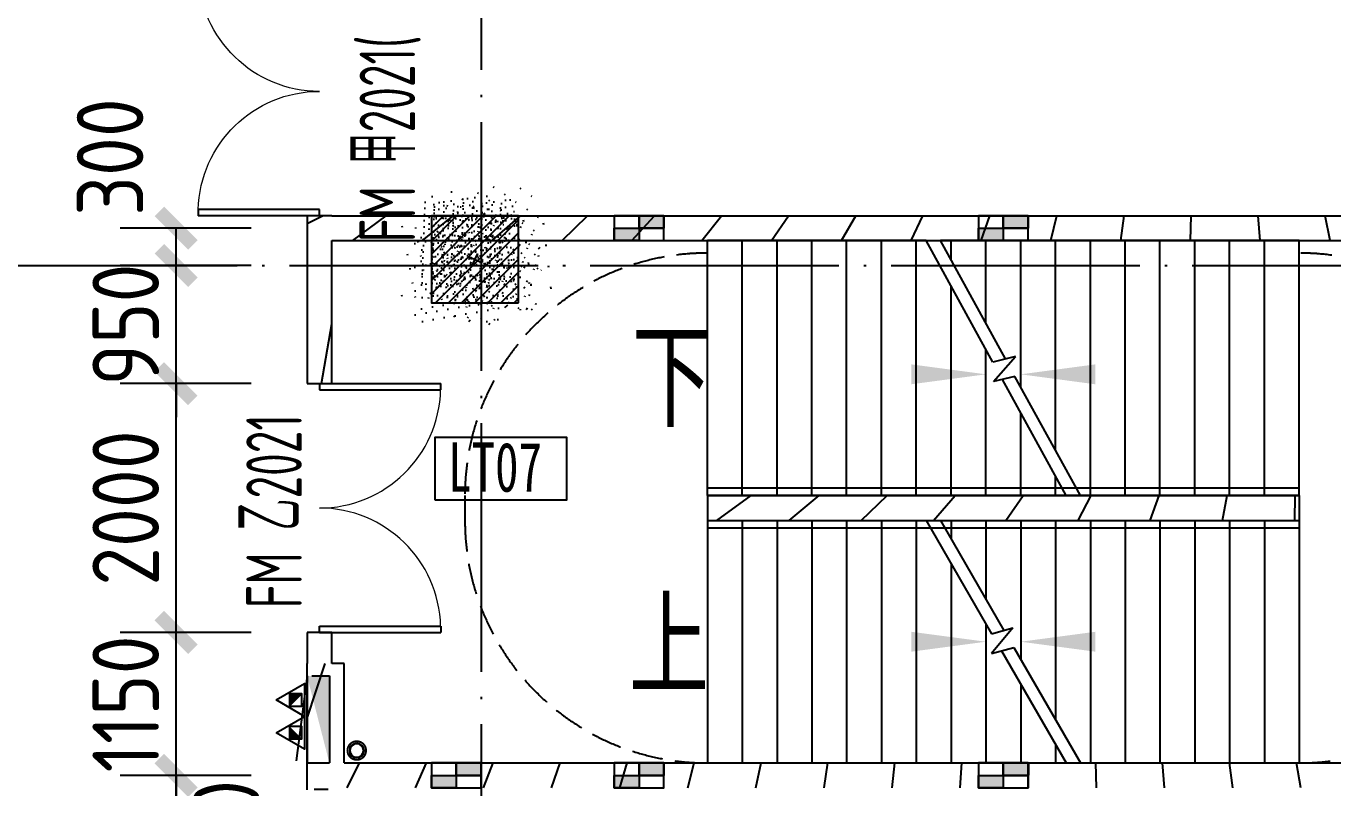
# Model space of a CAD drawing. Header units: inches. Extents: x 0 to 1813292486, y 0 to 3473589894.
# Drawn here: x 600578627 to 600589136, y 3473283818 to 3473289943 of the extents above; entities that cross this region are included whole.
import ezdxf
from ezdxf.enums import TextEntityAlignment as Align
from ezdxf.xclip import XClip

# ---------------------------------------------------------------- set-up
doc = ezdxf.new("R2010")
doc.units = ezdxf.units.IN
doc.header["$LTSCALE"] = 1000
doc.header["$MEASUREMENT"] = 0
doc.header["$XCLIPFRAME"] = 2
doc.linetypes.add('AX-MALL-GIRD-200$0$DOTE', pattern=[2.4200000000000004, 2, -0.2, 0.02, -0.2])
doc.linetypes.add('AX-MALL-WALL-P02-QT$0$DASH', pattern=[0.35, 0.25, -0.1])
for name, color, linetype in [('A-Anno-Note', 241, 'Continuous'), ('AX-MALL-DIM-P02$0$A-Anno-Dims', 3, 'Continuous'), ('AX-MALL-DIM-P02$0$A-Detl-Thin', 131, 'Continuous'), ('AX-MALL-GIRD-200$0$A-Grid', 222, 'AX-MALL-GIRD-200$0$DOTE'), ('AX-MALL-P02-200$0$A-Anno-Note', 241, 'Continuous'), ('AX-MALL-WALL-P02$0$A-Anno-Note', 241, 'Continuous'), ('AX-MALL-WALL-P02-QT$0$A-Anno-Dims', 3, 'Continuous'), ('AX-MALL-WALL-P02-QT$0$A-Anno-Note', 241, 'Continuous'), ('AX-MALL-WALL-P02-QT$0$A-Detl-Patt', 8, 'Continuous'), ('AX-MALL-WALL-P02-QT$0$A-Detl-Thin', 131, 'Continuous'), ('AX-MALL-WALL-P02-QT$0$A-Strs', 151, 'Continuous'), ('AX-MALL-WALL-P02-QT$0$A-Wall', 2, 'Continuous'), ('AX-MALL-WALL-P02-QT$0$A-Wall-Patt', 13, 'Continuous'), ('AX-MALL-WALL-P02-QT$0$A-Wind', 4, 'Continuous'), ('AX-MALL-WORD-P02$0$A-Anno-Note', 241, 'Continuous'), ('AX-MALL-WORD-P02$0$A-Wind-Iden', 11, 'Continuous'), ('AX-MALL-ZTKD-P02$0$A-Anno-Note', 241, 'Continuous'), ('PX-MALL-P02-LG$0$P-Exsh', 31, 'Continuous'), ('PX-MALL-P02-LG$0$P-Hydt-Boxx', 221, 'Continuous'), ('PX-MALL-P02-LG$0$P-Hydt-Pipe', 221, 'Continuous'), ('PX-MALL-P02-LG$0$P-Pipe-Risr', 7, 'Continuous'), ('PX-MALL-P02-LG$0$P-Pipe-Risr-Arch', 6, 'Continuous'), ('PX-MALL-P02-LG$0$P-Pipe-Risr-W100', 6, 'Continuous'), ('PX-MALL-P02-LG$0$P-Pipe-Risr-W50', 6, 'Continuous'), ('SX-MALL-LT-TZ-2F(T)$0$SX-S1-TZ-(2F~3F)$0$TZ', 255, 'Continuous'), ('SX-MALL-LT-TZ-2F(T)$0$SX-S1-TZ-（-2F~-1F）$0$S-PATT-SOLD', 251, 'Continuous'), ('SX-MALL-TZ-2F~3F$0$S-DIMS', 81, 'Continuous'), ('SX-MALL-WALL-L-1F~2F$0$S-COLU', 30, 'Continuous'), ('SX-MALL-WALL-L-1F~2F$0$S-PATT-WALL', 83, 'Continuous'), ('SX-MALL-WALL-L-1F~2F$0$单形心', 4, 'Continuous')]:
    doc.layers.add(name, color=color, linetype=linetype)
doc.styles.add('AX-MALL-DIM-P02$0$_TCH_DIM_T3', font='gbenor.shx')
doc.styles.add('AX-MALL-WALL-P02-QT$0$_TCH_DIM', font='gbenor.shx')
doc.styles.add('AX-MALL-WORD-P02$0$_TCH_WINDOW', font='gbenor.shx', dxfattribs={"bigfont": 'gbcbig.shx'})
doc.styles.add('AX-MALL-WORD-P02$0$宋体', font='', dxfattribs={"width": 0.7, "height": 5})
doc.styles.add('PX-MALL-P02-LG$0$jzfz', font='gbenor.shx', dxfattribs={"bigfont": 'gbcbig.shx'})
doc.styles.get('AX-MALL-WORD-P02$0$宋体').set_extended_font_data('SimSun')
doc.dimstyles.new('AX-MALL-DIM-P02$0$_TCH_ARCH&&180', dxfattribs={"dimtxt": 535.5, "dimasz": 270, "dimexe": 450, "dimexo": 450, "dimgap": 137.25, "dimtad": 1, "dimdec": 0, "dimzin": 0, "dimdsep": 46, "dimtxsty": 'AX-MALL-DIM-P02$0$_TCH_DIM_T3', "dimblk": 'AX-MALL-DIM-P02$0$_ArchTick', "dimcen": 0.09, "dimclrt": 7, "dimazin": 2, "dimtfac": 1, "dimtdec": 0, "dimtix": 1, "dimtmove": 2, "dimatfit": 3, "dimfxl": 500, "dimtolj": 1, "dimtzin": 0, "dimarcsym": 0})
pattern_1 = [(45, (0, 359.0227), (-353.55353201463, 353.55353201463), [])]

# ---------------------------------------------------------------- blocks, each defined once
blk = doc.blocks.new('AX-MALL-WORD-P02')
at = {"layer": 'AX-MALL-WORD-P02$0$A-Anno-Note', "color": 3}
blk.add_lwpolyline([(600410897.4558301, 3473140579.225138), (600411892.6119801, 3473140208.500276), (600412067.1583945, 3473140677.044349), (600411072.002245, 3473141047.76921)], close=True, dxfattribs=at)
at = {"layer": 'AX-MALL-WORD-P02$0$A-Anno-Note', "color": 3, "style": 'AX-MALL-WORD-P02$0$宋体', "width": 0.7}
blk.add_text('LT07', height=396.5189873417721, rotation=339.5681615271141, dxfattribs=at).set_placement((600411019.7440279, 3473140602.466581))
at = {"layer": 'AX-MALL-WORD-P02$0$A-Wind-Iden', "style": 'AX-MALL-WORD-P02$0$_TCH_WINDOW', "width": 0.7}
for s, height, rotation, p in [('2021(', 446.25, 69.56816119476784, (600411779.4692745, 3473143402.499814)), ('甲', 506.3829787234042, 69.56816119476784, (600411689.3921821, 3473143160.701165)), ('FM', 446.25, 69.56816119476784, (600411471.2964344, 3473142575.255346)), ('2021', 446.25, 69.56816108351019, (600409897.7698342, 3473140961.551057)), ('乙', 506.3829787234042, 69.56816108351019, (600409807.6927414, 3473140719.752409)), ('FM', 446.25, 69.56816108351019, (600409589.5969925, 3473140134.30659))]:
    blk.add_text(s, height=height, rotation=rotation, dxfattribs=at).set_placement(p)
blk = doc.blocks.new('AX-MALL-GIRD-200')
at = {"layer": 'AX-MALL-GIRD-200$0$A-Grid'}
for p, q in [((600244912.440112, 3473204422.954183), (600602808.4442104, 3473071096.1909)), ((600417374.6480286, 3473156901.160599), (600378645.1090794, 3473052937.433517))]:
    blk.add_line(p, q, dxfattribs=at)
blk = doc.blocks.new('SX-MALL-WALL-L-1F~2F$0$BANWANG_XINGXIN')
at = {"color": 0}
for points in [[(0.7071067811865476, 0.7071067811865475), (-0.7071067811865477, -0.7071067811865475)], [(-0.7071067811865475, 0.7071067811865476), (0.7071067811865474, -0.7071067811865477)]]:
    blk.add_lwpolyline(points, dxfattribs=at)
blk = doc.blocks.new('SX-MALL-WALL-L-1F~2F')
at = {"layer": 'SX-MALL-WALL-L-1F~2F$0$S-PATT-WALL'}
h = blk.add_hatch(dxfattribs=at)
h.set_pattern_fill('钢筋混凝土', color=256, scale=15, pattern_type=2)
h.set_pattern_definition([(24.56816131876918, (600332819.1161811, 3473133951.899036), (-31.18316060756021, 68.21004687377882), []), (29.56816131876925, (600332819.1161811, 3473133951.899036), (97.53445422577846, -46.37920049590846), [11.25, -123.75]), (334.5681613187692, (600332819.1161811, 3473133951.899036), (19.88439775835759, 112.9961142864107), [9, -99]), (80.01956131876923, (600332827.2440523, 3473133948.034103), (117.4189029535321, 66.61682170576017), [9.5610285, -105.1713168]), (25.75236131876919, (600332829.5889661, 3473133980.01168), (141.3476152674957, -79.15081590010527), [16.87499999999951, -185.6249999999961]), (76.20376131876925, (600332841.3679298, 3473133973.415771), (182.3878362713222, 87.98253900728311), [14.3415432, -157.75695]), (330.7523613187692, (600332829.5889661, 3473133980.01168), (182.387767611897, 87.98268144025062), [13.49999999999975, -148.4999999999961]), (0.5681613187692669, (600332841.0270921, 3473133967.747127), (62.82047321120105, -87.84980446922418), [11.25, -123.75]), (305.5681613187692, (600332841.0270921, 3473133967.747127), (72.17288940056439, 89.18848105901375), [9, -99]), (51.01956131876926, (600332846.2621268, 3473133960.426306), (134.9933625470349, 1.33857134020591), [9.5610285, -105.1713168]), (17.06816131876921, (600332819.1161811, 3473133951.899036), (19.14085714793764, 46.15589493924091), [0.75, -97.8, 0.75, -100.5, 0.75, -99.375]), (347.0681613187692, (600332819.1161811, 3473133951.899036), (57.63084699394109, 41.66442757030211), [0.75, -57.3, 0.75, -95.55, 0.75, -37.875]), (307.0681613187692, (600332787.7705827, 3473133963.576191), (73.85474001336534, -31.12342331039777), [0.75, -37.5, 0.75, -117, 0.75, -155.25]), (297.0681613187692, (600332773.7142605, 3473133968.812583), (87.2164167648191, -16.46683781742514), [0.75, -48.75, 0.75, -77.69999999999999, 0.75, -110.25])])
h.paths.add_polyline_path([(600412079.6409987, 3473141828.126017), (600412324.0059808, 3473142484.087719), (600411668.0442779, 3473142728.452702), (600411423.6792959, 3473142072.490999)])
at = {"layer": 'SX-MALL-WALL-L-1F~2F$0$S-COLU'}
blk.add_lwpolyline([(600412079.6409987, 3473141828.126017), (600412324.0059808, 3473142484.087719), (600411668.0442779, 3473142728.452702), (600411423.6792959, 3473142072.490999)], close=True, dxfattribs=at)
at = {"layer": 'SX-MALL-WALL-L-1F~2F$0$单形心', "xscale": 50, "yscale": 50, "zscale": 50}
blk.add_blockref('SX-MALL-WALL-L-1F~2F$0$BANWANG_XINGXIN', (600411873.8426384, 3473142278.289359), dxfattribs=at)
blk = doc.blocks.new('SX-MALL-WALL-L-2F~3F')
ref = blk.add_blockref('SX-MALL-WALL-L-1F~2F', (0, 0))
XClip(ref).set_block_clipping_path([(600349769.7341375, 3473074679.418533), (600357001.7302529, 3473071985.287766), (600356499.8725733, 3473070638.124951), (600359302.5086629, 3473069594.060767), (600362345.1765132, 3473077761.653201), (600381551.4312518, 3473070606.759726), (600391553.7259278, 3473066880.611454), (600387749.827644, 3473056669.608357), (600391632.1759799, 3473055223.319679), (600395635.5522461, 3473065969.791956), (600406982.2408491, 3473061742.817497), (600403058.8006672, 3473051210.921831), (600412723.2437257, 3473047610.6332), (600445093.3740637, 3473134503.466942), (600393055.2444371, 3473153889.197227), (600387463.4997383, 3473138878.984498), (600380158.3525343, 3473141600.366193), (600382830.751978, 3473148774.027779), (600388210.8522022, 3473146769.782572), (600390696.2253517, 3473153441.399696), (600277474.697425, 3473195619.741203), (600273446.9822528, 3473184807.934726), (600257129.111771, 3473190886.82031), (600241575.9633431, 3473149136.690594), (600258197.8999482, 3473142944.531458), (600255239.7303221, 3473135003.762026), (600263182.3271956, 3473132044.911624), (600260741.6763649, 3473125493.34496), (600269350.4970673, 3473122286.306632), (600271511.1407766, 3473128086.235537), (600286270.1853781, 3473122588.058336), (600284109.5416689, 3473116788.129431), (600282580.7823727, 3473112684.400902), (600291840.7574171, 3473109234.788475), (600290827.7957876, 3473106515.642598), (600293360.405141, 3473105572.171298), (600294731.2544166, 3473109252.0137), (600323175.4764534, 3473098655.706329), (600321336.3302773, 3473093718.790065), (600344750.773286, 3473084996.222976), (600341987.4689643, 3473077578.540671), (600344583.6790427, 3473076611.376234), (600346015.5062013, 3473080454.904757), (600351201.5612961, 3473078522.947055)])
blk = doc.blocks.new('SX-MALL-WALL-2F~3F')
blk.add_blockref('SX-MALL-WALL-L-2F~3F', (0, 0))
blk = doc.blocks.new('SX-MALL-LT-TZ-2F(T)$0$SX-S1-TZ-（-2F~-1F）$0$55')
at = {"layer": 'SX-MALL-LT-TZ-2F(T)$0$SX-S1-TZ-（-2F~-1F）$0$S-PATT-SOLD'}
h = blk.add_hatch(color=251, dxfattribs=at)
h.dxf.hatch_style = 1
h.paths.add_polyline_path([(-77686.27864599228, -69171.32194757462), (-77486.27864456177, -69171.3219474554), (-77486.27864456177, -69271.32194751501), (-77686.27864551544, -69271.32194757462)])
h = blk.add_hatch(color=251, dxfattribs=at)
h.dxf.hatch_style = 1
h.paths.add_polyline_path([(-77886.27864646912, -69271.32194751501), (-77686.2786450386, -69271.32194751501), (-77686.27864456177, -69371.3219473958), (-77886.27864551544, -69371.3219473958)])
for p, q in [((-77686.2786450386, -69171.32194757462), (-77686.27864456177, -69371.3219474554)), ((-77886.27864551544, -69271.32194751501), (-77486.27864456177, -69271.32194751501))]:
    blk.add_line(p, q)
for points in [[(-77886.27864408493, -69371.32194751501), (-77486.27864408493, -69371.3219474554), (-77486.27864408493, -69171.3219474554), (-77886.27864456177, -69171.32194757462)], [(-77686.27864599228, -69171.32194757462), (-77486.27864456177, -69171.3219474554), (-77486.27864456177, -69271.32194751501), (-77686.27864551544, -69271.32194757462)], [(-77886.27864646912, -69271.32194751501), (-77686.2786450386, -69271.32194751501), (-77686.27864456177, -69371.3219473958), (-77886.27864551544, -69371.3219473958)]]:
    blk.add_lwpolyline(points, close=True)
blk = doc.blocks.new('SX-MALL-LT-TZ-2F(T)')
at = {"layer": 'SX-MALL-LT-TZ-2F(T)$0$SX-S1-TZ-(2F~3F)$0$TZ', "rotation": 339.5681613221936}
for p in [(600510179.0846906, 3473179845.369867), (600512924.7529356, 3473178822.527804), (600507265.5569829, 3473176235.349239), (600508643.0762354, 3473175722.182031), (600511388.74448, 3473174699.339954)]:
    blk.add_blockref('SX-MALL-LT-TZ-2F(T)$0$SX-S1-TZ-（-2F~-1F）$0$55', p, dxfattribs=at)
blk = doc.blocks.new('SX-MALL-TZ-2F~3F')
at = {"layer": 'SX-MALL-TZ-2F~3F$0$S-DIMS', "rotation": 1.387142046460944e-06}
blk.add_blockref('SX-MALL-LT-TZ-2F(T)', (84.08594870567322, -14.53440642356873), dxfattribs=at)
blk = doc.blocks.new('AX-MALL-WALL-P02-QT$0$$DorLib2D$00000002')
for p, q in [((-0.5, -5.684341886080802e-17), (-0.5000000000000007, 0.4875)), ((-0.4750000000000007, 0.4875), (-0.5000000000000007, 0.4875)), ((-0.475, -2.842170943040401e-17), (-0.4750000000000007, 0.4875)), ((0.475, -2.842170943040401e-17), (0.4750000000000007, 0.4875)), ((0.4750000000000007, 0.4875), (0.5000000000000007, 0.4875)), ((0.5, -5.684341886080802e-17), (0.5000000000000007, 0.4875)), ((-0.5, -5.684341886080802e-17), (-0.475, -2.842170943040401e-17)), ((0.5, -5.684341886080802e-17), (0.475, -2.842170943040401e-17))]:
    blk.add_line(p, q)
at = {"lineweight": 13}
for centre, start, end in [((-0.4875, -4.263256414560601e-17), 0, 88.53071641864632), ((0.4875, -4.263256414560601e-17), 91.4692835813537, 180)]:
    blk.add_arc(centre, 0.4875, start, end, dxfattribs=at)
blk = doc.blocks.new('AX-MALL-WALL-P02-QT')
at = {"layer": 'AX-MALL-WALL-P02-QT$0$A-Wall-Patt'}
h = blk.add_hatch(dxfattribs=at)
h.set_pattern_fill('普通砖', color=256, scale=200, style=0)
h.set_pattern_definition(pattern_1)
h.paths.add_polyline_path([(600410696.0468483, 3473142983.83672), (600410259.6808083, 3473141812.476535), (600410447.0984378, 3473141742.657969), (600410848.5551945, 3473142820.309338), (600410820.9919344, 3473142937.291008)])
h = blk.add_hatch(dxfattribs=at)
h.set_pattern_fill('普通砖', color=256, scale=200, style=0)
h.set_pattern_definition(pattern_1)
h.paths.add_polyline_path([(600410918.3737607, 3473143007.726967), (600410730.9561312, 3473143077.545534), (600410696.0468483, 3473142983.83672), (600410820.9919344, 3473142937.291008)])
h = blk.add_hatch(dxfattribs=at)
h.set_pattern_fill('普通砖', color=256, scale=200, style=0)
h.set_pattern_definition(pattern_1)
h.paths.add_polyline_path([(600410820.9919344, 3473142937.291008), (600410848.5551945, 3473142820.309338), (600421625.0688847, 3473138805.741774), (600421742.0505549, 3473138833.305034), (600421788.5962657, 3473138958.25012), (600410918.3737607, 3473143007.726967)])
h = blk.add_hatch(dxfattribs=at)
h.set_pattern_fill('普通砖', color=256, scale=200, style=0)
h.set_pattern_definition(pattern_1)
h.paths.add_polyline_path([(600409661.6395668, 3473139634.209639), (600409748.9127746, 3473139868.481675), (600409561.4951452, 3473139938.300241), (600409474.2219373, 3473139704.028205)])
h = blk.add_hatch(dxfattribs=at)
h.set_pattern_fill('普通砖', color=256, scale=200, style=0)
h.set_pattern_definition(pattern_1)
h.paths.add_polyline_path([(600412893.1025003, 3473139657.600666), (600417353.642079, 3473137995.918787), (600417423.4606453, 3473138183.336416), (600412962.9210666, 3473139845.018295)])
h = blk.add_hatch(dxfattribs=at)
h.set_pattern_fill('普通砖', color=256, scale=200, style=0)
h.set_pattern_definition(pattern_1)
h.paths.add_polyline_path([(600409316.2197467, 3473138802.466734), (600409476.074116, 3473138849.629838), (600409755.3483816, 3473139599.300356), (600409474.2219375, 3473139704.028205), (600409160.0383887, 3473138860.648872)])
h = blk.add_hatch(dxfattribs=at)
h.set_pattern_fill('普通砖', color=256, scale=200, style=0)
h.set_pattern_definition(pattern_1)
h.paths.add_polyline_path([(600409248.1521095, 3473138715.2348), (600409306.7804866, 3473138681.642849), (600409312.5467352, 3473138697.121491), (600409316.2197466, 3473138802.466734), (600409160.0383887, 3473138860.648872), (600409119.3628571, 3473138751.461415)])
h = blk.add_hatch(dxfattribs=at)
h.set_pattern_fill('普通砖', color=256, scale=200, style=0)
h.set_pattern_definition(pattern_1)
h.paths.add_polyline_path([(600409316.2197466, 3473138802.466733), (600409312.5467352, 3473138697.121491), (600420089.0604255, 3473134682.553929), (600420155.2059802, 3473134764.626316), (600420065.1701771, 3473134904.880841), (600409476.074116, 3473138849.629838)])
at = {"layer": 'AX-MALL-WALL-P02-QT$0$A-Anno-Dims'}
for points in [[(600413172.0942376, 3473140807.552236, 0, 0, 0), (600415402.3640269, 3473139976.711296, 0, 160, 0), (600414840.1111389, 3473140186.166995, 0, 0, 0)], [(600417895.018497, 3473139048.124363, 0, 0, 0), (600415664.748708, 3473139878.965303, 0, 160, 0), (600416227.001596, 3473139669.509604, 0, 0, 0)], [(600412421.544649, 3473138792.812721, 0, 0, 0), (600414651.8144381, 3473137961.97178, 0, 160, 0), (600414089.5615501, 3473138171.42748, 0, 0, 0)], [(600417144.4689084, 3473137033.384848, 0, 0, 0), (600414914.1991192, 3473137864.225788, 0, 160, 0), (600415476.4520073, 3473137654.770089, 0, 0, 0)]]:
    blk.add_lwpolyline(points, format="xyseb", dxfattribs=at)
at = {"layer": 'AX-MALL-WALL-P02-QT$0$A-Strs'}
for p, q in [((600412962.9210671, 3473139845.018296), (600413678.5613725, 3473141766.048997)), ((600415327.8735343, 3473141151.63182), (600413678.5613725, 3473141766.048997)), ((600413225.3057482, 3473139747.272303), (600413940.9460536, 3473141668.303004)), ((600413487.6904293, 3473139649.52631), (600414203.3307347, 3473141570.557011)), ((600413750.0751103, 3473139551.780317), (600414465.7154157, 3473141472.811018)), ((600414012.4597914, 3473139454.034325), (600414728.1000968, 3473141375.065025)), ((600414274.8444725, 3473139356.288332), (600414990.4847779, 3473141277.319032)), ((600414537.2291536, 3473139258.542338), (600415252.869459, 3473141179.573039)), ((600415489.4562994, 3473140049.83486), (600415327.8735343, 3473141151.63182)), ((600418139.1009508, 3473140104.367117), (600415434.7840062, 3473141111.804533)), ((600415592.2859633, 3473140037.833696), (600415434.7840062, 3473141111.804533)), ((600415460.6689172, 3473140935.301078), (600415515.25414, 3473141081.827046)), ((600415545.0704684, 3473140359.785661), (600415777.6388211, 3473140984.081053)), ((600415629.4720196, 3473139784.270243), (600416040.0235022, 3473140886.335061)), ((600415713.8735708, 3473139208.754826), (600416302.4081833, 3473140788.589067)), ((600414799.6138346, 3473139160.796346), (600415388.1484472, 3473140740.630587)), ((600415849.1525589, 3473138769.812374), (600416564.7928643, 3473140690.843075)), ((600416111.53724, 3473138672.066381), (600416827.1775454, 3473140593.097082)), ((600416373.9219211, 3473138574.320388), (600417089.5622265, 3473140495.351089)), ((600416636.3066022, 3473138476.574395), (600417351.9469076, 3473140397.605096)), ((600416898.6912832, 3473138378.828402), (600417614.3315886, 3473140299.859103)), ((600415061.9985157, 3473139063.050353), (600415472.5499983, 3473140165.11517)), ((600417161.0759643, 3473138281.082409), (600417876.7162697, 3473140202.11311)), ((600415674.9609991, 3473140028.184762), (600415489.4562994, 3473140049.83486)), ((600417423.4606454, 3473138183.336416), (600418139.1009508, 3473140104.367117)), ((600415438.2328956, 3473139900.489626), (600415674.9609991, 3473140028.184762)), ((600412962.9210671, 3473139845.018296), (600412983.8666371, 3473139901.243585)), ((600415667.2380117, 3473138837.580881), (600412962.9210671, 3473139845.018296)), ((600417423.4606454, 3473138183.336416), (600412962.9210671, 3473139845.018296)), ((600417444.4062154, 3473138239.561705), (600412983.8666371, 3473139901.243585)), ((600415615.4614162, 3473139879.805433), (600415438.2328956, 3473139900.489626)), ((600415667.2380117, 3473138837.580881), (600415512.6317524, 3473139891.806598)), ((600415774.1484836, 3473138797.753593), (600415615.4614162, 3473139879.805433)), ((600412893.1025007, 3473139657.600667), (600412212.3714784, 3473137830.278781)), ((600412893.1025007, 3473139657.600667), (600412872.1569307, 3473139601.375379)), ((600412893.1025007, 3473139657.600667), (600414541.767089, 3473139043.424731)), ((600412893.1025007, 3473139657.600667), (600417353.642079, 3473137995.918787)), ((600413155.4871818, 3473139559.854674), (600412474.7561595, 3473137732.532788)), ((600412872.1569307, 3473139601.375379), (600417332.696509, 3473137939.693499)), ((600415324.3831968, 3473138965.30436), (600415556.9515495, 3473139589.599752)), ((600413417.8718629, 3473139462.108681), (600412737.1408406, 3473137634.786795)), ((600413680.2565439, 3473139364.362688), (600412999.5255216, 3473137537.040802)), ((600413942.641225, 3473139266.616695), (600413261.9102027, 3473137439.294809)), ((600414205.0259061, 3473139168.870702), (600413524.2948838, 3473137341.548816)), ((600414467.4105872, 3473139071.124709), (600413786.679565, 3473137243.802823)), ((600414541.767089, 3473139043.42473), (600414716.5425578, 3473138006.586521)), ((600414649.9727077, 3473139003.114963), (600417353.642079, 3473137995.918787)), ((600414649.9727077, 3473139003.114963), (600414819.6052868, 3473137996.786439)), ((600415586.7678779, 3473138867.558367), (600415641.3531007, 3473139014.084335)), ((600414729.7952682, 3473138973.378716), (600414678.2905793, 3473138835.121986)), ((600414992.1799493, 3473138875.632723), (600414771.3742344, 3473138282.912395)), ((600415254.5646304, 3473138777.886731), (600414864.4578894, 3473137730.702803)), ((600417423.4606454, 3473138183.336416), (600415774.1484836, 3473138797.753593)), ((600415516.9493115, 3473138680.140738), (600414957.5415446, 3473137178.493211)), ((600414608.4720129, 3473138647.704357), (600414049.0642459, 3473137146.05683)), ((600415779.3339925, 3473138582.394745), (600415098.6029702, 3473136755.072859)), ((600416041.7186736, 3473138484.648752), (600415360.9876513, 3473136657.326866)), ((600416304.1033547, 3473138386.902759), (600415623.3723325, 3473136559.580873)), ((600416566.4880358, 3473138289.156766), (600415885.7570136, 3473136461.83488)), ((600416828.8727168, 3473138191.410773), (600416148.1416945, 3473136364.088887)), ((600417423.4606454, 3473138183.336416), (600417444.4062154, 3473138239.561705)), ((600414701.555668, 3473138095.494765), (600414311.448927, 3473137048.310837)), ((600417091.2573979, 3473138093.66478), (600416410.5263757, 3473136266.342894)), ((600414894.1727699, 3473137989.695928), (600414660.2286943, 3473137856.969095)), ((600414716.5425578, 3473138006.586521), (600414894.1727699, 3473137989.695928)), ((600417353.642079, 3473137995.918787), (600416672.9110568, 3473136168.596901)), ((600417353.642079, 3473137995.918787), (600417332.696509, 3473137939.693499)), ((600412212.3714784, 3473137830.278781), (600414916.0408497, 3473136823.082605)), ((600414660.2286943, 3473137856.969095), (600414846.1538434, 3473137839.289748)), ((600414743.0911145, 3473137849.08983), (600414916.0408497, 3473136823.082605)), ((600414846.1538434, 3473137839.289748), (600415024.2464684, 3473136782.772838)), ((600414794.6393231, 3473137543.285173), (600414573.8336082, 3473136950.564845)), ((600414887.7229782, 3473136991.075582), (600414836.2182893, 3473136852.818851)), ((600415024.2464684, 3473136782.772837), (600416672.9110568, 3473136168.596901))]:
    blk.add_line(p, q, dxfattribs=at)
at = {"layer": 'AX-MALL-WALL-P02-QT$0$A-Strs', "linetype": 'AX-MALL-WALL-P02-QT$0$DASH'}
for points in [[(600413643.6520785, 3473141672.340159, 0.4142135621634755), (600411135.5991861, 3473140525.7493), (600411065.7806203, 3473140338.33167, 0.4142135621629859), (600412212.3714771, 3473137830.278777, 0.4142135621629859)], [(600418104.1916522, 3473140010.658285, -0.4142135621634755), (600419250.7825103, 3473137502.605391), (600419180.9639434, 3473137315.187762, -0.4142135621629859), (600416672.9110521, 3473136168.596901, -0.4142135621629859)]]:
    blk.add_lwpolyline(points, format="xyb", dxfattribs=at)
at = {"layer": 'AX-MALL-WALL-P02-QT$0$A-Wall'}
for p, q in [((600410696.0468483, 3473142983.83672), (600410259.6808083, 3473141812.476535)), ((600410730.9561312, 3473143077.545534), (600410696.0468483, 3473142983.83672)), ((600410918.3737607, 3473143007.726967), (600410730.9561312, 3473143077.545534)), ((600410918.3737607, 3473143007.726967), (600421788.5962657, 3473138958.25012)), ((600410447.0984378, 3473141742.657969), (600410848.5551945, 3473142820.309338)), ((600410848.5551945, 3473142820.309338), (600421625.0688847, 3473138805.741774)), ((600410259.6808083, 3473141812.476535), (600410447.0984378, 3473141742.657969)), ((600409561.4951452, 3473139938.300241), (600409474.2219373, 3473139704.028205)), ((600409748.9127746, 3473139868.481675), (600409561.4951452, 3473139938.300241)), ((600409661.6395668, 3473139634.209639), (600409748.9127746, 3473139868.481675)), ((600412962.9210666, 3473139845.018295), (600412893.1025003, 3473139657.600666)), ((600412962.9210666, 3473139845.018295), (600417423.4606453, 3473138183.336416)), ((600409160.0383887, 3473138860.648872), (600409474.2219375, 3473139704.028205)), ((600409755.3483816, 3473139599.300356), (600409661.6395668, 3473139634.209639)), ((600412893.1025003, 3473139657.600666), (600417353.642079, 3473137995.918787)), ((600409476.074116, 3473138849.629838), (600409755.3483816, 3473139599.300356)), ((600409119.3628571, 3473138751.461415), (600409160.0383887, 3473138860.648872)), ((600409476.074116, 3473138849.629838), (600420065.1701771, 3473134904.880841)), ((600417423.4606453, 3473138183.336416), (600417353.642079, 3473137995.918787))]:
    blk.add_line(p, q, dxfattribs=at)
at = {"layer": 'AX-MALL-WALL-P02-QT$0$A-Detl-Patt'}
blk.add_blockref('SX-MALL-TZ-2F~3F', (0, 0), dxfattribs=at)
at = {"layer": 'AX-MALL-WALL-P02-QT$0$A-Detl-Thin'}
blk.add_blockref('SX-MALL-WALL-2F~3F', (0, 0), dxfattribs=at)
at = {"layer": 'AX-MALL-WALL-P02-QT$0$A-Wind'}
blk.add_blockref('AX-MALL-GIRD-200', (0, 0), dxfattribs=at)
at = {"layer": 'AX-MALL-WALL-P02-QT$0$A-Wind', "xscale": -2000, "zscale": 200}
for p, yscale, rotation in [((600411173.7577775, 3473143979.724397), 2000, 69.56816131414143), ((600410004.2967914, 3473140840.479105), -2000, 69.56816131262008)]:
    blk.add_blockref('AX-MALL-WALL-P02-QT$0$$DorLib2D$00000002', p, dxfattribs=dict(at, yscale=yscale, rotation=rotation))
at = {"layer": 'AX-MALL-WALL-P02-QT$0$A-Anno-Note', "style": 'AX-MALL-WALL-P02-QT$0$_TCH_DIM', "width": 0.7}
for s, p in [('下', (600412613.180819, 3473140642.26647)), ('上', (600411838.2071245, 3473138636.625652))]:
    blk.add_text(s, height=675.177304964539, rotation=339.5681613092755, dxfattribs=at).set_placement(p)
blk = doc.blocks.new('AX-MALL-WALL-P02')
at = {"layer": 'AX-MALL-WALL-P02$0$A-Anno-Note'}
blk.add_blockref('AX-MALL-WORD-P02', (0, 0), dxfattribs=at)
blk.add_blockref('AX-MALL-WALL-P02-QT', (0, 0), dxfattribs=at)
blk = doc.blocks.new('PX-MALL-P02-LG$0$XHS1')
at = {"layer": 'PX-MALL-P02-LG$0$P-Hydt-Boxx', "ltscale": 0.7}
for p, q in [((350.0030006170273, 240), (-332.898939371109, 327.2950124740601)), ((350.0030006170273, 240), (-349.9969996213913, 240)), ((-349.9969997406006, 239.9999995231628), (-349.9969996213913, 60)), ((350.0030003786087, 200), (350.003000497818, 60)), ((350.0030006170273, 60), (-349.996999502182, 60))]:
    blk.add_line(p, q, dxfattribs=at)
blk.add_solid([(350.0030006170273, 240), (350.0030002593994, 60.00000047683716), (-349.9969996213913, 60)], dxfattribs=at)
blk = doc.blocks.new('PX-MALL-P02-LG$0$MHQ')
at = {"layer": 'PX-MALL-P02-LG$0$P-Exsh', "ltscale": 0.7}
h = blk.add_hatch(dxfattribs=at)
h.set_pattern_fill('ANSI31', color=256, scale=25, style=0)
h.set_pattern_definition([(45, (-160019.2306599375, -42228.3236173685), (-28.0633003783411, 28.0633003783411), [])])
h.paths.add_polyline_path([(-75.0000000015425, 185.1731819980414), (75, 185.1731819980414), (75, 35.17318199802685), (-75.0000000015425, 35.17318199802685)])
for points in [[(0, 346.4101615137042), (-200, -1.455191522836685e-11), (200, -1.455191522836685e-11)], [(0, 346.4101615137042), (-200, -1.455191522836685e-11), (200, -1.455191522836685e-11)], [(0, 346.4101615137042), (-200, -1.455191522836685e-11), (200, -1.455191522836685e-11)], [(-75.0000000015425, 185.1731819980414), (75, 185.1731819980414), (75, 35.17318199802685), (-75.0000000015425, 35.17318199802685)]]:
    blk.add_lwpolyline(points, close=True, dxfattribs=at)
blk = doc.blocks.new('PX-MALL-P02-LG$0$20200929200250')
at = {"layer": 'PX-MALL-P02-LG$0$P-Exsh', "ltscale": 0.7, "xscale": 0.6600000001490116, "yscale": 0.6600000001490116, "zscale": 0.6600000001490116}
for p in [(-132.0000001192093, 40), (131.9999997615814, 40)]:
    blk.add_blockref('PX-MALL-P02-LG$0$MHQ', p, dxfattribs=at)
blk = doc.blocks.new('PX-MALL-P02-LG$0$20211220143732')
at = {"layer": 'PX-MALL-P02-LG$0$P-Exsh'}
blk.add_blockref('PX-MALL-P02-LG$0$20200929200250', (-374.9999999407155, 219.6219584928522), dxfattribs=at)
at = {"layer": 'PX-MALL-P02-LG$0$P-Hydt-Boxx', "ltscale": 0.7, "xscale": -1}
blk.add_blockref('PX-MALL-P02-LG$0$XHS1', (-349.9969999989844, 0), dxfattribs=at)
blk = doc.blocks.new('PX-MALL-P02-LG$0$P-Risr')
at = {"layer": 'PX-MALL-P02-LG$0$P-Pipe-Risr-W50'}
h = blk.add_hatch(color=0, dxfattribs=at)
edge = h.paths.add_edge_path()
edge.add_ellipse((0, 0), major_axis=(47.05795628796547, 47.05795628796547), ratio=0.9999999999999695, start_angle=225.0000000000009, end_angle=405.0000000000009, ccw=False)
edge.add_ellipse((0, 0), major_axis=(47.05795628796764, 47.05795628796764), ratio=0.9999999999998785, start_angle=133.9675974886221, end_angle=225.0000000000035, ccw=False)
edge.add_line((-66.53919663240958, 1.199087783927098), (-54.4367953546693, 1.199087783927098))
edge.add_ellipse((0, 0), major_axis=(-38.50196423560672, 38.50196423560672), ratio=0.9999999999999859, start_angle=43.73814098242129, end_angle=134.9999999999996)
edge.add_ellipse((0, 0), major_axis=(38.50196423561096, 38.50196423561096), ratio=0.9999999999998216, start_angle=225.0000000000051, end_angle=405.0000000000051)
edge.add_ellipse((0, 0), major_axis=(38.50196423560679, 38.50196423560679), ratio=0.9999999999999831, start_angle=45.00000000000048, end_angle=133.7381409824204)
edge.add_line((-54.43679535467527, 1.199087783927098), (-66.53919663241555, 1.199087783927098))
edge.add_ellipse((0, 0), major_axis=(-47.05795628796762, 47.05795628796762), ratio=0.9999999999998742, start_angle=-45.00000000000358, end_angle=43.967597488629224, ccw=False)
at = {"layer": 'PX-MALL-P02-LG$0$P-Pipe-Risr-Arch', "ltscale": 0.7}
blk.add_circle((0, 0), 59.29000000000001, dxfattribs=at)
at = {"layer": 'PX-MALL-P02-LG$0$P-Pipe-Risr-W100', "color": 0, "const_width": 15}
blk.add_lwpolyline([(-75, 0, 1), (75, 0, 1)], format="xyb", close=True, dxfattribs=at)
at = {"layer": 'PX-MALL-P02-LG$0$P-Pipe-Risr-W50'}
blk.add_circle((0, 0), 54.45000000000001, dxfattribs=at)
at = {"layer": 'PX-MALL-P02-LG$0$P-Pipe-Risr', "style": 'PX-MALL-P02-LG$0$jzfz', "width": 0.6, "flags": 1}
for tag, p in [('SYS-MARK', (0.3310501334344735, -45.65933377496549)), ('RANGE', (0.3337570973526454, -45.67887874227017))]:
    blk.add_attdef(tag, text='', height=0.015625, dxfattribs=at).set_placement(p, align=Align.MIDDLE)
blk = doc.blocks.new('PX-MALL-P02-LG')
at = {"layer": 'PX-MALL-P02-LG$0$P-Exsh', "xscale": -1, "rotation": 69.56816185966268}
blk.add_blockref('PX-MALL-P02-LG$0$20211220143732', (600409419.8488266, 3473138870.575407), dxfattribs=at)
at = {"layer": 'PX-MALL-P02-LG$0$P-Hydt-Pipe', "color": 221, "xscale": -1, "rotation": 69.56816137924984}
blk.add_blockref('PX-MALL-P02-LG$0$P-Risr', (600409604.692213, 3473138908.429368), dxfattribs=at)
blk = doc.blocks.new('AX-MALL-ZTKD-P02')
at = {"layer": 'AX-MALL-ZTKD-P02$0$A-Anno-Note'}
blk.add_blockref('AX-MALL-GIRD-200', (0, 0), dxfattribs=at)
blk = doc.blocks.new('AX-MALL-DIM-P02$0$_ArchTick')
at = {"color": 0, "linetype": 'ByBlock', "const_width": 0.4}
blk.add_lwpolyline([(-0.5, -0.5), (0.5, 0.5)], dxfattribs=at)
blk = doc.blocks.new('*D1240')
at = {"layer": 'AX-MALL-DIM-P02$0$A-Anno-Dims', "color": 0, "lineweight": -2, "transparency": 16777216}
for p, q in [((600408738.3487234, 3473139017.740646), (600407751.6692104, 3473139385.307717)), ((600407771.9021089, 3473138150.564545), (600408173.3588765, 3473139228.215943)), ((600408336.8919559, 3473137940.089248), (600407350.2124429, 3473138307.656319))]:
    blk.add_line(p, q, dxfattribs=at)
at = {"layer": 'AX-MALL-DIM-P02$0$A-Anno-Dims', "color": 0, "lineweight": -2, "transparency": 16777216, "xscale": 270, "yscale": 270, "zscale": 270}
for p, rotation in [((600408173.3588765, 3473139228.215943), 69.56816130107387), ((600407771.9021089, 3473138150.564545), 249.5681613010739)]:
    blk.add_blockref('AX-MALL-DIM-P02$0$_ArchTick', p, dxfattribs=dict(at, rotation=rotation))
at = {"layer": 'AX-MALL-DIM-P02$0$A-Anno-Dims', "color": 7, "transparency": 16777216, "insert": (600408347.7875317, 3473138536.294046), "char_height": 535.5, "attachment_point": 5, "rotation": 69.56816130107387, "style": 'AX-MALL-DIM-P02$0$_TCH_DIM_T3'}
blk.add_mtext('\\A1;1150', dxfattribs=at)
blk = doc.blocks.new('*D1241')
at = {"layer": 'AX-MALL-DIM-P02$0$A-Anno-Dims', "color": 0, "lineweight": -2, "transparency": 16777216}
for p, q in [((600409139.805481, 3473140095.392018), (600408153.1259676, 3473140462.959089)), ((600408574.8156337, 3473140305.867315), (600408669.0706981, 3473140558.881114)), ((600408173.3588761, 3473139228.215943), (600408574.8156337, 3473140305.867315)), ((600408738.3487233, 3473139017.740646), (600407751.6692101, 3473139385.307717)), ((600408173.3588761, 3473139228.215943), (600408079.1038114, 3473138975.202144))]:
    blk.add_line(p, q, dxfattribs=at)
at = {"layer": 'AX-MALL-DIM-P02$0$A-Anno-Dims', "color": 0, "lineweight": -2, "transparency": 16777216, "xscale": 270, "yscale": 270, "zscale": 270}
for p, rotation in [((600408574.8156337, 3473140305.867315), 249.568161304154), ((600408173.3588761, 3473139228.215943), 69.56816130415399)]:
    blk.add_blockref('AX-MALL-DIM-P02$0$_ArchTick', p, dxfattribs=dict(at, rotation=rotation))
at = {"layer": 'AX-MALL-DIM-P02$0$A-Anno-Dims', "color": 7, "transparency": 16777216, "insert": (600407994.5665556, 3473139908.424225), "char_height": 535.5, "attachment_point": 5, "rotation": 69.56816130415405, "style": 'AX-MALL-DIM-P02$0$_TCH_DIM_T3'}
blk.add_mtext('\\A1;1150', dxfattribs=at)
blk = doc.blocks.new('*D1242')
at = {"layer": 'AX-MALL-DIM-P02$0$A-Anno-Dims', "color": 0, "lineweight": -2, "transparency": 16777216}
for p, q in [((600409837.9911448, 3473141969.568312), (600408851.3116316, 3473142337.135383)), ((600408574.8156337, 3473140305.867314), (600409273.0012976, 3473142180.043608)), ((600409139.8054808, 3473140095.392017), (600408153.1259676, 3473140462.959088))]:
    blk.add_line(p, q, dxfattribs=at)
at = {"layer": 'AX-MALL-DIM-P02$0$A-Anno-Dims', "color": 0, "lineweight": -2, "transparency": 16777216, "xscale": 270, "yscale": 270, "zscale": 270}
for p, rotation in [((600409273.0012976, 3473142180.043608), 69.56816130162974), ((600408574.8156337, 3473140305.867314), 249.5681613016297)]:
    blk.add_blockref('AX-MALL-DIM-P02$0$_ArchTick', p, dxfattribs=dict(at, rotation=rotation))
at = {"layer": 'AX-MALL-DIM-P02$0$A-Anno-Dims', "color": 7, "transparency": 16777216, "insert": (600408544.387766, 3473141384.338058), "char_height": 535.5, "attachment_point": 5, "rotation": 69.56816130162974, "style": 'AX-MALL-DIM-P02$0$_TCH_DIM_T3'}
blk.add_mtext('\\A1;2000', dxfattribs=at)
blk = doc.blocks.new('*D1243')
at = {"layer": 'AX-MALL-DIM-P02$0$A-Anno-Dims', "color": 0, "lineweight": -2, "transparency": 16777216}
for p, q in [((600409604.639487, 3473143070.277345), (600409698.8945515, 3473143323.291145)), ((600410169.629334, 3473142859.802049), (600409182.949821, 3473143227.36912)), ((600409273.0012977, 3473142180.043608), (600409604.639487, 3473143070.277345)), ((600409837.9911447, 3473141969.568312), (600408851.3116317, 3473142337.135383)), ((600409273.0012977, 3473142180.043608), (600409178.7462332, 3473141927.029809))]:
    blk.add_line(p, q, dxfattribs=at)
at = {"layer": 'AX-MALL-DIM-P02$0$A-Anno-Dims', "color": 0, "lineweight": -2, "transparency": 16777216, "xscale": 270, "yscale": 270, "zscale": 270}
for p, rotation in [((600409604.639487, 3473143070.277345), 249.5681613020226), ((600409273.0012977, 3473142180.043608), 69.56816130202257)]:
    blk.add_blockref('AX-MALL-DIM-P02$0$_ArchTick', p, dxfattribs=dict(at, rotation=rotation))
at = {"layer": 'AX-MALL-DIM-P02$0$A-Anno-Dims', "color": 7, "transparency": 16777216, "insert": (600409059.2996932, 3473142766.543074), "char_height": 535.5, "attachment_point": 5, "rotation": 69.56816130202257, "style": 'AX-MALL-DIM-P02$0$_TCH_DIM_T3'}
blk.add_mtext('\\A1;950', dxfattribs=at)
blk = doc.blocks.new('*D1244')
at = {"layer": 'AX-MALL-DIM-P02$0$A-Anno-Dims', "color": 0, "lineweight": -2, "transparency": 16777216}
for p, q in [((600410274.3571832, 3473143140.928492), (600409287.67767, 3473143508.495563)), ((600409604.639487, 3473143070.277346), (600409709.367336, 3473143351.403789)), ((600410169.6293341, 3473142859.802049), (600409182.949821, 3473143227.36912))]:
    blk.add_line(p, q, dxfattribs=at)
at = {"layer": 'AX-MALL-DIM-P02$0$A-Anno-Dims', "color": 0, "lineweight": -2, "transparency": 16777216, "xscale": 270, "yscale": 270, "zscale": 270}
for p, rotation in [((600409709.367336, 3473143351.403789), 69.56816130217794), ((600409604.639487, 3473143070.277346), 249.5681613021779)]:
    blk.add_blockref('AX-MALL-DIM-P02$0$_ArchTick', p, dxfattribs=dict(at, rotation=rotation))
at = {"layer": 'AX-MALL-DIM-P02$0$A-Anno-Dims', "color": 7, "transparency": 16777216, "insert": (600409411.4371756, 3473144072.739648), "char_height": 535.5, "attachment_point": 5, "rotation": 69.56816130217794, "style": 'AX-MALL-DIM-P02$0$_TCH_DIM_T3'}
blk.add_mtext('\\A1;300', dxfattribs=at)
blk = doc.blocks.new('*D1565')
at = {"layer": 'AX-MALL-DIM-P02$0$A-Anno-Dims', "color": 0, "lineweight": -2, "transparency": 16777216}
for p, q in [((600405480.437233, 3473149035.275939), (600405937.5112429, 3473150262.223613)), ((600405780.4194689, 3473149840.533947), (600412433.745312, 3473147361.974847)), ((600412133.7630761, 3473146556.716839), (600412590.837086, 3473147783.664514))]:
    blk.add_line(p, q, dxfattribs=at)
at = {"layer": 'AX-MALL-DIM-P02$0$A-Anno-Dims', "color": 0, "lineweight": -2, "transparency": 16777216, "xscale": 270, "yscale": 270, "zscale": 270}
for p, rotation in [((600405780.4194689, 3473149840.533947), 159.5681613519201), ((600412433.745312, 3473147361.974847), 339.5681613519201)]:
    blk.add_blockref('AX-MALL-DIM-P02$0$_ArchTick', p, dxfattribs=dict(at, rotation=rotation))
at = {"layer": 'AX-MALL-DIM-P02$0$A-Anno-Dims', "color": 7, "transparency": 16777216, "insert": (600409248.4649869, 3473148980.775096), "char_height": 535.5, "attachment_point": 5, "rotation": 339.5681613519201, "style": 'AX-MALL-DIM-P02$0$_TCH_DIM_T3'}
blk.add_mtext('\\A1;7100', dxfattribs=at)
blk = doc.blocks.new('AX-MALL-DIM-P02')
at = {"layer": 'AX-MALL-DIM-P02$0$A-Detl-Thin'}
blk.add_blockref('AX-MALL-ZTKD-P02', (-2.384185791015625e-06, 9.5367431640625e-07), dxfattribs=at)
at = {"layer": 'AX-MALL-DIM-P02$0$A-Anno-Dims'}
for p1, p2, distance, picture, middle in [((600405323.3454592, 3473148613.586273), (600411976.6713023, 3473146135.027174), 1309.3193812821166, '*D1565', (600409248.4649869, 3473148980.775096)), ((600410259.6808108, 3473141812.476538), (600410591.3190001, 3473142702.710275), 1052.920705712793, '*D1243', (600409059.2996932, 3473142766.543074)), ((600409561.4951469, 3473139938.300243), (600410259.6808108, 3473141812.476538), 1052.9207058245024, '*D1242', (600408544.387766, 3473141384.338058)), ((600409160.0383893, 3473138860.648872), (600409561.4951469, 3473139938.300243), 1052.9207064903444, '*D1241', (600407994.5665556, 3473139908.424225))]:
    dim = blk.add_aligned_dim(p1=p1, p2=p2, distance=distance, dimstyle='AX-MALL-DIM-P02$0$_TCH_ARCH&&180', dxfattribs=at)
    dim.commit()
    dim.dimension.update_dxf_attribs({"geometry": picture, "text_midpoint": middle})
for base, p1, p2, angle, picture, middle in [((600409709.367336, 3473143351.403789), (600410591.3190001, 3473142702.710275), (600410696.0468493, 3473142983.836718), 69.56816130217794, '*D1244', (600409411.4371756, 3473144072.739648)), ((600408173.3588765, 3473139228.215943), (600408758.5816218, 3473137782.997474), (600409160.0383893, 3473138860.648872), 69.5681612927804, '*D1240', (600408347.7875317, 3473138536.294046))]:
    dim = blk.add_linear_dim(base=base, p1=p1, p2=p2, angle=angle, dimstyle='AX-MALL-DIM-P02$0$_TCH_ARCH&&180', dxfattribs=at)
    dim.commit()
    dim.dimension.update_dxf_attribs({"geometry": picture, "text_midpoint": middle, "dimtype": 129})
blk = doc.blocks.new('AX-MALL-P02-200')
at = {"layer": 'AX-MALL-P02-200$0$A-Anno-Note'}
blk.add_blockref('AX-MALL-WALL-P02', (0, 0), dxfattribs=at)
for name in ['AX-MALL-DIM-P02', 'PX-MALL-P02-LG']:
    blk.add_blockref(name, (0, 0), dxfattribs=at)

msp = doc.modelspace()

# ---------------------------------------------------------------- block references
at = {"layer": 'A-Anno-Note', "rotation": 20.43183869077545}
msp.add_blockref('AX-MALL-P02-200', (1250392458.527329, 9048125.682563305), dxfattribs=at)

doc.saveas('drawing.dxf')
